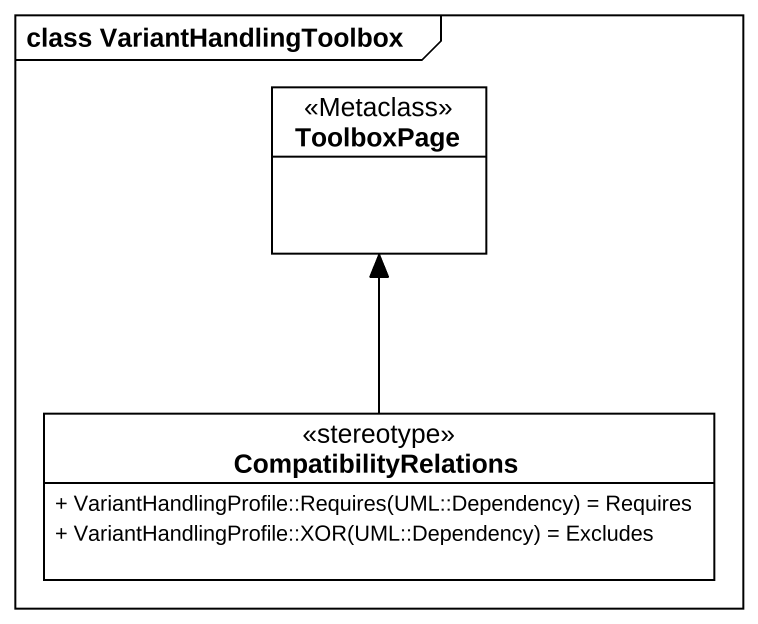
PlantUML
@startuml
mainframe class VariantHandlingToolbox
hide circle
hide empty members
skinparam classAttributeIconSize 0
class ToolboxPage <<Metaclass>>
class CompatibilityRelations <<stereotype>> {
  {field} + VariantHandlingProfile::Requires(UML::Dependency) = Requires
  {field} + VariantHandlingProfile::XOR(UML::Dependency) = Excludes
}
CompatibilityRelations -up-> ToolboxPage
@enduml
